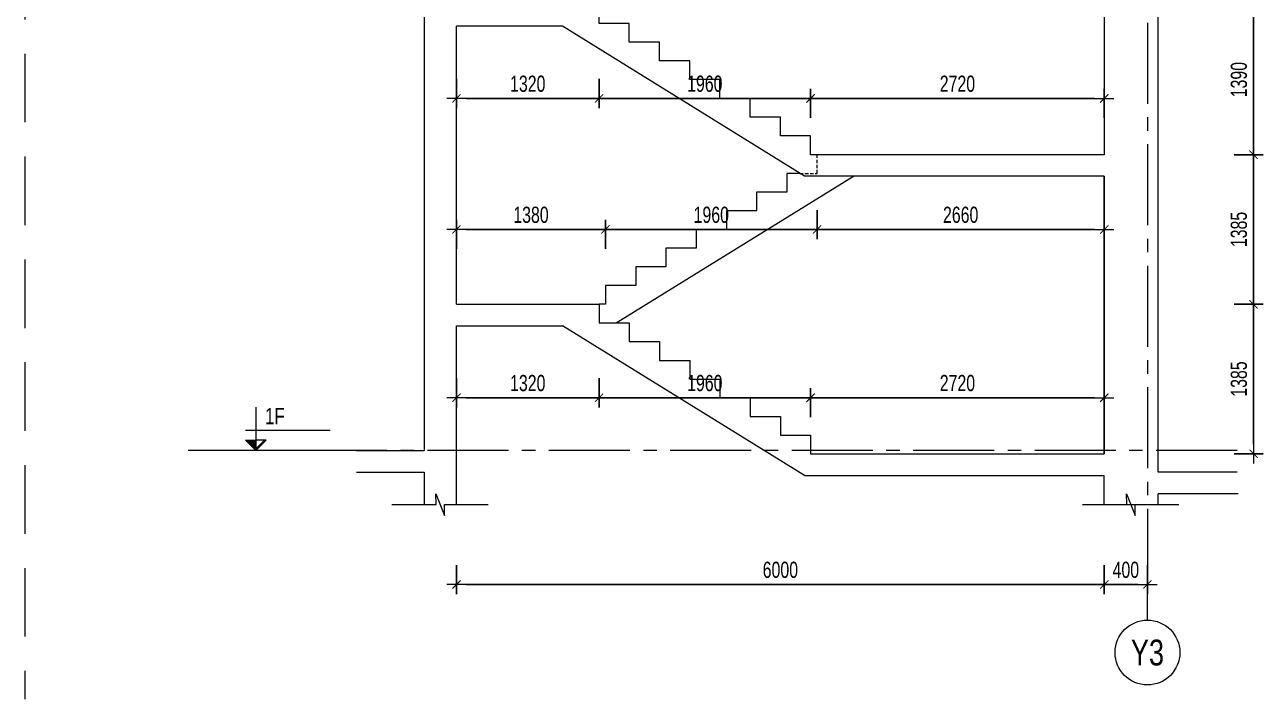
# Model space of a CAD drawing. Header units: millimetres. Extents: x -179076 to 152218, y -28646 to 38481.
# Drawn here: x 74581 to 86052, y -28646 to -22401 of the extents above; entities that cross this region are included whole.
import ezdxf
from ezdxf.enums import TextEntityAlignment as Align

# ---------------------------------------------------------------- set-up
doc = ezdxf.new("R2010")
doc.units = ezdxf.units.MM
doc.linetypes.add('CENTER2', pattern=[1.125, 0.75, -0.125, 0.125, -0.125])
doc.linetypes.add('HIDDEN2', pattern=[4.762499999999999, 3.175, -1.5875])
doc.layers.get('Defpoints').update_dxf_attribs({"color": 151, "lineweight": 9})
for name, color, linetype, lineweight in [('NDC_S_ANNO', 7, 'Continuous', 20), ('NDC_S_AXIS', 5, 'CENTER2', 13), ('NDC_S_CONTINUOUS', 3, 'Continuous', 20), ('NDC_S_DIM', 1, 'Continuous', 15), ('NDC_S_HIDDEN', 8, 'HIDDEN2', 13), ('NDC_S_SLAB', 2, 'Continuous', 20), ('NDC_S_SYMBOL', 1, 'Continuous', 15), ('NDC_S_TEXT SYMBOL', 7, 'Continuous', 20), ('NDC_S_VN TEXT', 7, 'Continuous', 20)]:
    doc.layers.add(name, color=color, linetype=linetype, lineweight=lineweight)
doc.styles.add('NDC_ANNO', font='', dxfattribs={"width": 0.8})
doc.styles.add('NDC_DIM', font='', dxfattribs={"width": 0.75})
doc.styles.get('NDC_ANNO').set_extended_font_data('Dotum')
doc.styles.get('NDC_DIM').set_extended_font_data('Dotum')
doc.dimstyles.new('NDC_dim_60', dxfattribs={"dimscale": 60, "dimtxt": 2.5, "dimasz": 1.5, "dimexe": 1.5, "dimexo": 2.5, "dimgap": 1, "dimtad": 1, "dimdec": 0, "dimzin": 0, "dimdsep": 46, "dimtxsty": 'NDC_DIM', "dimblk": 'DIMMARK', "dimcen": 0.09, "dimdle": 1.2, "dimclrd": 1, "dimclre": 1, "dimclrt": 3, "dimadec": 0, "dimazin": 0, "dimtfac": 1, "dimtdec": 0, "dimtix": 1, "dimtofl": 0, "dimtmove": 0, "dimatfit": 3, "dimfxl": 3, "dimfxlon": 1, "dimtolj": 1, "dimtzin": 0, "dimarcsym": 0})

# ---------------------------------------------------------------- blocks, each defined once
blk = doc.blocks.new('*U187')
at = {"layer": 'NDC_S_SYMBOL'}
blk.add_line((3.061616997868383e-16, 5), (4.286263797015736e-16, 9), dxfattribs=at)
blk.add_circle((0, 0), 5, dxfattribs=at)
at = {"layer": 'NDC_S_TEXT SYMBOL', "color": 7, "style": 'NDC_ANNO', "width": 0.8}
blk.add_attdef('GRID', text='', height=4, dxfattribs=at).set_placement((0, 0), align=Align.MIDDLE)
blk = doc.blocks.new('DIMMARK')
at = {"layer": 'NDC_S_DIM', "color": 1}
blk.add_line((-1.5, 0), (1, 0), dxfattribs=at)
at = {"layer": 'NDC_S_DIM', "color": 2, "const_width": 0.1}
blk.add_lwpolyline([(-0.4242640687119285, -0.4242640687119285), (0.4242640687119285, 0.4242640687119285)], dxfattribs=at)
blk = doc.blocks.new('*D868')
at = {"layer": 'Defpoints', "color": 0, "transparency": 16777216}
for p in [(78580.03951763101, -24988.7762034938), (79900.03659152387, -24988.7762034938), (79900.03659152387, -25854.4012034938)]:
    blk.add_point(p, dxfattribs=at)
at = {"layer": 'NDC_S_DIM', "color": 1, "lineweight": -2, "transparency": 16777216}
for p, q in [((78580.03951763101, -25674.4012034938), (78580.03951763101, -25944.4012034938)), ((79900.03659152387, -25674.4012034938), (79900.03659152387, -25944.4012034938)), ((78670.03951763101, -25854.4012034938), (79810.03659152387, -25854.4012034938))]:
    blk.add_line(p, q, dxfattribs=at)
at = {"layer": 'NDC_S_DIM', "color": 1, "lineweight": -2, "transparency": 16777216, "xscale": 90, "yscale": 90, "zscale": 90, "rotation": 180}
blk.add_blockref('DIMMARK', (78580.03951763101, -25854.4012034938), dxfattribs=at)
at = {"layer": 'NDC_S_DIM', "color": 1, "lineweight": -2, "transparency": 16777216, "xscale": 90, "yscale": 90, "zscale": 90}
blk.add_blockref('DIMMARK', (79900.03659152387, -25854.4012034938), dxfattribs=at)
at = {"layer": 'NDC_S_DIM', "color": 3, "transparency": 16777216, "insert": (79240.03805457744, -25719.29943958607), "char_height": 150, "attachment_point": 5, "style": 'NDC_DIM'}
blk.add_mtext('\\A1;1320', dxfattribs=at)
blk = doc.blocks.new('*D869')
at = {"layer": 'Defpoints', "color": 0, "transparency": 16777216}
for p in [(79900.03659152387, -24988.7762034938), (81860.03659152387, -25854.4012034938), (81860.03659152387, -26373.77620349554)]:
    blk.add_point(p, dxfattribs=at)
at = {"layer": 'NDC_S_DIM', "color": 1, "lineweight": -2, "transparency": 16777216}
for p, q in [((79900.03659152387, -25674.4012034938), (79900.03659152387, -25944.4012034938)), ((81860.03659152387, -26034.4012034938), (81860.03659152387, -25764.4012034938)), ((79990.03659152387, -25854.4012034938), (81770.03659152387, -25854.4012034938))]:
    blk.add_line(p, q, dxfattribs=at)
at = {"layer": 'NDC_S_DIM', "color": 1, "lineweight": -2, "transparency": 16777216, "xscale": 90, "yscale": 90, "zscale": 90, "rotation": 180}
blk.add_blockref('DIMMARK', (79900.03659152387, -25854.4012034938), dxfattribs=at)
at = {"layer": 'NDC_S_DIM', "color": 1, "lineweight": -2, "transparency": 16777216, "xscale": 90, "yscale": 90, "zscale": 90}
blk.add_blockref('DIMMARK', (81860.03659152387, -25854.4012034938), dxfattribs=at)
at = {"layer": 'NDC_S_DIM', "color": 3, "transparency": 16777216, "insert": (80880.03659152387, -25719.29943958607), "char_height": 150, "attachment_point": 5, "style": 'NDC_DIM'}
blk.add_mtext('\\A1;1960', dxfattribs=at)
blk = doc.blocks.new('*D870')
at = {"layer": 'Defpoints', "color": 0, "transparency": 16777216}
for p in [(84580.0365914872, -25854.4012034938), (81860.03659152387, -26373.77620349554), (84580.0365914872, -26373.77620349554)]:
    blk.add_point(p, dxfattribs=at)
at = {"layer": 'NDC_S_DIM', "color": 1, "lineweight": -2, "transparency": 16777216}
for p, q in [((81860.03659152387, -26034.4012034938), (81860.03659152387, -25764.4012034938)), ((84580.0365914872, -26034.4012034938), (84580.0365914872, -25764.4012034938)), ((81950.03659152387, -25854.4012034938), (84490.0365914872, -25854.4012034938))]:
    blk.add_line(p, q, dxfattribs=at)
at = {"layer": 'NDC_S_DIM', "color": 1, "lineweight": -2, "transparency": 16777216, "xscale": 90, "yscale": 90, "zscale": 90, "rotation": 180}
blk.add_blockref('DIMMARK', (81860.03659152387, -25854.4012034938), dxfattribs=at)
at = {"layer": 'NDC_S_DIM', "color": 1, "lineweight": -2, "transparency": 16777216, "xscale": 90, "yscale": 90, "zscale": 90}
blk.add_blockref('DIMMARK', (84580.0365914872, -25854.4012034938), dxfattribs=at)
at = {"layer": 'NDC_S_DIM', "color": 3, "transparency": 16777216, "insert": (83220.03659150553, -25719.29943958607), "char_height": 150, "attachment_point": 5, "style": 'NDC_DIM'}
blk.add_mtext('\\A1;2720', dxfattribs=at)
blk = doc.blocks.new('*D871')
at = {"layer": 'Defpoints', "color": 0, "transparency": 16777216}
for p in [(79960.03659152387, -24296.27620349415), (78580.03951763101, -24988.7762034938), (79960.03659152387, -24988.7762034938)]:
    blk.add_point(p, dxfattribs=at)
at = {"layer": 'NDC_S_DIM', "color": 1, "lineweight": -2, "transparency": 16777216}
for p, q in [((78580.03951763101, -24476.27620349415), (78580.03951763101, -24206.27620349415)), ((78670.03951763101, -24296.27620349415), (79870.03659152387, -24296.27620349415)), ((79960.03659152387, -24476.27620349415), (79960.03659152387, -24206.27620349415))]:
    blk.add_line(p, q, dxfattribs=at)
at = {"layer": 'NDC_S_DIM', "color": 1, "lineweight": -2, "transparency": 16777216, "xscale": 90, "yscale": 90, "zscale": 90, "rotation": 180}
blk.add_blockref('DIMMARK', (78580.03951763101, -24296.27620349415), dxfattribs=at)
at = {"layer": 'NDC_S_DIM', "color": 1, "lineweight": -2, "transparency": 16777216, "xscale": 90, "yscale": 90, "zscale": 90}
blk.add_blockref('DIMMARK', (79960.03659152387, -24296.27620349415), dxfattribs=at)
at = {"layer": 'NDC_S_DIM', "color": 3, "transparency": 16777216, "insert": (79270.03805457744, -24161.17443958642), "char_height": 150, "attachment_point": 5, "style": 'NDC_DIM'}
blk.add_mtext('\\A1;1380', dxfattribs=at)
blk = doc.blocks.new('*D872')
at = {"layer": 'Defpoints', "color": 0, "transparency": 16777216}
for p in [(81920.03659152387, -23603.77620349589), (81920.03659152387, -24296.27620349415), (79960.03659152387, -24988.7762034938)]:
    blk.add_point(p, dxfattribs=at)
at = {"layer": 'NDC_S_DIM', "color": 1, "lineweight": -2, "transparency": 16777216}
for p, q in [((81920.03659152387, -24116.27620349415), (81920.03659152387, -24386.27620349415)), ((79960.03659152387, -24476.27620349415), (79960.03659152387, -24206.27620349415)), ((80050.03659152387, -24296.27620349415), (81830.03659152387, -24296.27620349415))]:
    blk.add_line(p, q, dxfattribs=at)
at = {"layer": 'NDC_S_DIM', "color": 1, "lineweight": -2, "transparency": 16777216, "xscale": 90, "yscale": 90, "zscale": 90, "rotation": 180}
blk.add_blockref('DIMMARK', (79960.03659152387, -24296.27620349415), dxfattribs=at)
at = {"layer": 'NDC_S_DIM', "color": 1, "lineweight": -2, "transparency": 16777216, "xscale": 90, "yscale": 90, "zscale": 90}
blk.add_blockref('DIMMARK', (81920.03659152387, -24296.27620349415), dxfattribs=at)
at = {"layer": 'NDC_S_DIM', "color": 3, "transparency": 16777216, "insert": (80940.03659152387, -24161.17443958642), "char_height": 150, "attachment_point": 5, "style": 'NDC_DIM'}
blk.add_mtext('\\A1;1960', dxfattribs=at)
blk = doc.blocks.new('*D873')
at = {"layer": 'Defpoints', "color": 0, "transparency": 16777216}
for p in [(81920.03659152387, -23603.77620349589), (84580.03659152387, -23803.77620349589), (84580.03659152387, -24296.27620349415)]:
    blk.add_point(p, dxfattribs=at)
at = {"layer": 'NDC_S_DIM', "color": 1, "lineweight": -2, "transparency": 16777216}
for p, q in [((81920.03659152387, -24116.27620349415), (81920.03659152387, -24386.27620349415)), ((84580.03659152387, -24116.27620349415), (84580.03659152387, -24386.27620349415)), ((82010.03659152387, -24296.27620349415), (84490.03659152387, -24296.27620349415))]:
    blk.add_line(p, q, dxfattribs=at)
at = {"layer": 'NDC_S_DIM', "color": 1, "lineweight": -2, "transparency": 16777216, "xscale": 90, "yscale": 90, "zscale": 90, "rotation": 180}
blk.add_blockref('DIMMARK', (81920.03659152387, -24296.27620349415), dxfattribs=at)
at = {"layer": 'NDC_S_DIM', "color": 1, "lineweight": -2, "transparency": 16777216, "xscale": 90, "yscale": 90, "zscale": 90}
blk.add_blockref('DIMMARK', (84580.03659152387, -24296.27620349415), dxfattribs=at)
at = {"layer": 'NDC_S_DIM', "color": 3, "transparency": 16777216, "insert": (83250.03659152387, -24161.17443958642), "char_height": 150, "attachment_point": 5, "style": 'NDC_DIM'}
blk.add_mtext('\\A1;2660', dxfattribs=at)
blk = doc.blocks.new('*D874')
at = {"layer": 'Defpoints', "color": 0, "transparency": 16777216}
for p in [(78580.03659152515, -22213.77620349415), (79900.03659152387, -22213.77620349415), (79900.03659152387, -23082.52620349415)]:
    blk.add_point(p, dxfattribs=at)
at = {"layer": 'NDC_S_DIM', "color": 1, "lineweight": -2, "transparency": 16777216}
for p, q in [((78580.03659152515, -22902.52620349415), (78580.03659152515, -23172.52620349415)), ((79900.03659152387, -22902.52620349415), (79900.03659152387, -23172.52620349415)), ((78670.03659152515, -23082.52620349415), (79810.03659152387, -23082.52620349415))]:
    blk.add_line(p, q, dxfattribs=at)
at = {"layer": 'NDC_S_DIM', "color": 1, "lineweight": -2, "transparency": 16777216, "xscale": 90, "yscale": 90, "zscale": 90, "rotation": 180}
blk.add_blockref('DIMMARK', (78580.03659152515, -23082.52620349415), dxfattribs=at)
at = {"layer": 'NDC_S_DIM', "color": 1, "lineweight": -2, "transparency": 16777216, "xscale": 90, "yscale": 90, "zscale": 90}
blk.add_blockref('DIMMARK', (79900.03659152387, -23082.52620349415), dxfattribs=at)
at = {"layer": 'NDC_S_DIM', "color": 3, "transparency": 16777216, "insert": (79240.0365915245, -22947.42443958642), "char_height": 150, "attachment_point": 5, "style": 'NDC_DIM'}
blk.add_mtext('\\A1;1320', dxfattribs=at)
blk = doc.blocks.new('*D875')
at = {"layer": 'Defpoints', "color": 0, "transparency": 16777216}
for p in [(79900.03659152387, -22213.77620349415), (81860.03659152387, -23082.52620349415), (81860.03659152387, -23430.02620349415)]:
    blk.add_point(p, dxfattribs=at)
at = {"layer": 'NDC_S_DIM', "color": 1, "lineweight": -2, "transparency": 16777216}
for p, q in [((79900.03659152387, -22902.52620349415), (79900.03659152387, -23172.52620349415)), ((81860.03659152387, -23262.52620349415), (81860.03659152387, -22992.52620349415)), ((79990.03659152387, -23082.52620349415), (81770.03659152387, -23082.52620349415))]:
    blk.add_line(p, q, dxfattribs=at)
at = {"layer": 'NDC_S_DIM', "color": 1, "lineweight": -2, "transparency": 16777216, "xscale": 90, "yscale": 90, "zscale": 90, "rotation": 180}
blk.add_blockref('DIMMARK', (79900.03659152387, -23082.52620349415), dxfattribs=at)
at = {"layer": 'NDC_S_DIM', "color": 1, "lineweight": -2, "transparency": 16777216, "xscale": 90, "yscale": 90, "zscale": 90}
blk.add_blockref('DIMMARK', (81860.03659152387, -23082.52620349415), dxfattribs=at)
at = {"layer": 'NDC_S_DIM', "color": 3, "transparency": 16777216, "insert": (80880.03659152387, -22947.42443958642), "char_height": 150, "attachment_point": 5, "style": 'NDC_DIM'}
blk.add_mtext('\\A1;1960', dxfattribs=at)
blk = doc.blocks.new('*D876')
at = {"layer": 'Defpoints', "color": 0, "transparency": 16777216}
for p in [(84580.03366544559, -23082.52620349415), (81860.03659152387, -23430.02620349415), (84580.03366544559, -23603.77620349589)]:
    blk.add_point(p, dxfattribs=at)
at = {"layer": 'NDC_S_DIM', "color": 1, "lineweight": -2, "transparency": 16777216}
for p, q in [((81860.03659152387, -23262.52620349415), (81860.03659152387, -22992.52620349415)), ((84580.03366544559, -23262.52620349415), (84580.03366544559, -22992.52620349415)), ((81950.03659152387, -23082.52620349415), (84490.03366544559, -23082.52620349415))]:
    blk.add_line(p, q, dxfattribs=at)
at = {"layer": 'NDC_S_DIM', "color": 1, "lineweight": -2, "transparency": 16777216, "xscale": 90, "yscale": 90, "zscale": 90, "rotation": 180}
blk.add_blockref('DIMMARK', (81860.03659152387, -23082.52620349415), dxfattribs=at)
at = {"layer": 'NDC_S_DIM', "color": 1, "lineweight": -2, "transparency": 16777216, "xscale": 90, "yscale": 90, "zscale": 90}
blk.add_blockref('DIMMARK', (84580.03366544559, -23082.52620349415), dxfattribs=at)
at = {"layer": 'NDC_S_DIM', "color": 3, "transparency": 16777216, "insert": (83220.03512848473, -22947.42443958642), "char_height": 150, "attachment_point": 5, "style": 'NDC_DIM'}
blk.add_mtext('\\A1;2720', dxfattribs=at)
blk = doc.blocks.new('kata_block_CT')
at = {"layer": 'NDC_S_ANNO'}
blk.add_hatch(color=3, dxfattribs=at).paths.add_polyline_path([(0, 1.596954857557648), (-1.612010908633238, 1.596954857557648), (0, 0)])
at = {"layer": 'NDC_S_ANNO', "ltscale": 50}
h = blk.add_hatch(dxfattribs=at)
h.set_pattern_fill('ANSI31', color=256, scale=1.406250541793835, style=0)
h.set_pattern_definition([(45.00000000000001, (0, 5.456968210637569e-12), (-3.157122508925224, 3.157122508925225), [])])
h.paths.add_polyline_path([(0, 1.596954857557648), (0, 0), (1.612010908924276, 1.596954857557648)])
for p, q in [((-1.592704896858777, 3.140833880479477), (11.46947077315417, 3.140833880479477)), ((11.56125648126181, 5.456968210637569e-12), (-1.63869572513795, 5.456968210637569e-12))]:
    blk.add_line(p, q, dxfattribs=at)
for points in [[(0, 6.69495074864426), (0, 0)], [(0, 0), (-1.612010908924276, 1.596954857557648), (0, 1.596954857557648)], [(0, 0), (1.612010908924276, 1.596954857557648), (0, 1.596954857557648)]]:
    blk.add_lwpolyline(points, dxfattribs=at)
at = {"layer": 'NDC_S_ANNO', "color": 8, "ltscale": 50}
blk.add_lwpolyline([(0, 0), (-1.612010908633238, 1.596954857557648), (0, 1.596954857557648)], dxfattribs=at)
at = {"layer": 'NDC_S_TEXT SYMBOL', "color": 3, "style": 'NDC_ANNO', "width": 0.8}
blk.add_attdef('CT', (1.409564409346785, 4.068271311703938), '', height=2.5, dxfattribs=at)
blk = doc.blocks.new('*D922')
at = {"layer": 'Defpoints', "color": 0, "transparency": 16777216}
for p in [(78580.03659152515, -26693.77620436039), (84580.0365914872, -26693.77620436063), (84580.0365914872, -27583.9515152982)]:
    blk.add_point(p, dxfattribs=at)
at = {"layer": 'NDC_S_DIM', "color": 1, "lineweight": -2, "transparency": 16777216}
for p, q in [((78580.03659152515, -27403.9515152982), (78580.03659152515, -27673.9515152982)), ((84580.0365914872, -27403.9515152982), (84580.0365914872, -27673.9515152982)), ((78670.03659152515, -27583.9515152982), (84490.0365914872, -27583.9515152982))]:
    blk.add_line(p, q, dxfattribs=at)
at = {"layer": 'NDC_S_DIM', "color": 1, "lineweight": -2, "transparency": 16777216, "xscale": 90, "yscale": 90, "zscale": 90, "rotation": 180}
blk.add_blockref('DIMMARK', (78580.03659152515, -27583.9515152982), dxfattribs=at)
at = {"layer": 'NDC_S_DIM', "color": 1, "lineweight": -2, "transparency": 16777216, "xscale": 90, "yscale": 90, "zscale": 90}
blk.add_blockref('DIMMARK', (84580.0365914872, -27583.9515152982), dxfattribs=at)
at = {"layer": 'NDC_S_DIM', "color": 3, "transparency": 16777216, "insert": (81580.03659150617, -27448.84975139047), "char_height": 150, "attachment_point": 5, "style": 'NDC_DIM'}
blk.add_mtext('\\A1;6000', dxfattribs=at)
blk = doc.blocks.new('*D923')
at = {"layer": 'Defpoints', "color": 0, "transparency": 16777216}
for p in [(84980.0365915028, -26343.77620349333), (84580.0365914872, -26693.77620436063), (84980.0365915028, -27583.9515152982)]:
    blk.add_point(p, dxfattribs=at)
at = {"layer": 'NDC_S_DIM', "color": 1, "lineweight": -2, "transparency": 16777216}
for p, q in [((84580.0365914872, -27403.9515152982), (84580.0365914872, -27673.9515152982)), ((84980.0365915028, -27403.9515152982), (84980.0365915028, -27673.9515152982)), ((84670.0365914872, -27583.9515152982), (84890.0365915028, -27583.9515152982))]:
    blk.add_line(p, q, dxfattribs=at)
at = {"layer": 'NDC_S_DIM', "color": 1, "lineweight": -2, "transparency": 16777216, "xscale": 90, "yscale": 90, "zscale": 90, "rotation": 180}
blk.add_blockref('DIMMARK', (84580.0365914872, -27583.9515152982), dxfattribs=at)
at = {"layer": 'NDC_S_DIM', "color": 1, "lineweight": -2, "transparency": 16777216, "xscale": 90, "yscale": 90, "zscale": 90}
blk.add_blockref('DIMMARK', (84980.0365915028, -27583.9515152982), dxfattribs=at)
at = {"layer": 'NDC_S_DIM', "color": 3, "transparency": 16777216, "insert": (84780.036591495, -27448.84975139047), "char_height": 150, "attachment_point": 5, "style": 'NDC_DIM'}
blk.add_mtext('\\A1;400', dxfattribs=at)
blk = doc.blocks.new('*D1244')
at = {"layer": 'Defpoints', "color": 0, "transparency": 16777216}
for p in [(79960.0365915239, -24988.77620349381), (85962.44179290519, -24988.77620349381), (84580.03659148722, -26373.77620349556)]:
    blk.add_point(p, dxfattribs=at)
at = {"layer": 'NDC_S_DIM', "color": 1, "lineweight": -2, "transparency": 16777216}
for p, q in [((85782.44179290519, -24988.77620349381), (86052.44179290519, -24988.77620349381)), ((85962.44179290519, -26283.77620349556), (85962.44179290519, -25078.77620349381)), ((85782.44179290519, -26373.77620349556), (86052.44179290519, -26373.77620349556))]:
    blk.add_line(p, q, dxfattribs=at)
at = {"layer": 'NDC_S_DIM', "color": 1, "lineweight": -2, "transparency": 16777216, "xscale": 90, "yscale": 90, "zscale": 90}
for p, rotation in [((85962.44179290519, -24988.77620349381), 90), ((85962.44179290519, -26373.77620349556), 270)]:
    blk.add_blockref('DIMMARK', p, dxfattribs=dict(at, rotation=rotation))
at = {"layer": 'NDC_S_DIM', "color": 3, "transparency": 16777216, "insert": (85827.34002899744, -25681.2762034947), "char_height": 150, "attachment_point": 5, "rotation": 90, "style": 'NDC_DIM'}
blk.add_mtext('\\A1;1385', dxfattribs=at)
blk = doc.blocks.new('*D1245')
at = {"layer": 'Defpoints', "color": 0, "transparency": 16777216}
for p in [(81860.0365915239, -23603.7762034959), (85962.44179290521, -23603.7762034959), (79960.0365915239, -24988.77620349381)]:
    blk.add_point(p, dxfattribs=at)
at = {"layer": 'NDC_S_DIM', "color": 1, "lineweight": -2, "transparency": 16777216}
for p, q in [((85782.44179290521, -23603.7762034959), (86052.44179290521, -23603.7762034959)), ((85962.44179290521, -24898.77620349381), (85962.44179290521, -23693.7762034959)), ((85782.44179290521, -24988.77620349381), (86052.44179290521, -24988.77620349381))]:
    blk.add_line(p, q, dxfattribs=at)
at = {"layer": 'NDC_S_DIM', "color": 1, "lineweight": -2, "transparency": 16777216, "xscale": 90, "yscale": 90, "zscale": 90}
for p, rotation in [((85962.44179290521, -23603.7762034959), 90), ((85962.44179290521, -24988.77620349381), 270)]:
    blk.add_blockref('DIMMARK', p, dxfattribs=dict(at, rotation=rotation))
at = {"layer": 'NDC_S_DIM', "color": 3, "transparency": 16777216, "insert": (85827.34002899747, -24296.27620349487), "char_height": 150, "attachment_point": 5, "rotation": 90, "style": 'NDC_DIM'}
blk.add_mtext('\\A1;1385', dxfattribs=at)
blk = doc.blocks.new('*D1246')
at = {"layer": 'Defpoints', "color": 0, "transparency": 16777216}
for p in [(79960.0365915239, -22213.77620349416), (85962.44179290524, -22213.77620349416), (81860.0365915239, -23603.7762034959)]:
    blk.add_point(p, dxfattribs=at)
at = {"layer": 'NDC_S_DIM', "color": 1, "lineweight": -2, "transparency": 16777216}
for p, q in [((85782.44179290524, -22213.77620349416), (86052.44179290524, -22213.77620349416)), ((85962.44179290524, -23513.7762034959), (85962.44179290524, -22303.77620349416)), ((85782.44179290524, -23603.7762034959), (86052.44179290524, -23603.7762034959))]:
    blk.add_line(p, q, dxfattribs=at)
at = {"layer": 'NDC_S_DIM', "color": 1, "lineweight": -2, "transparency": 16777216, "xscale": 90, "yscale": 90, "zscale": 90}
for p, rotation in [((85962.44179290524, -22213.77620349416), 90), ((85962.44179290524, -23603.7762034959), 270)]:
    blk.add_blockref('DIMMARK', p, dxfattribs=dict(at, rotation=rotation))
at = {"layer": 'NDC_S_DIM', "color": 3, "transparency": 16777216, "insert": (85827.3400289975, -22908.77620349505), "char_height": 150, "attachment_point": 5, "rotation": 90, "style": 'NDC_DIM'}
blk.add_mtext('\\A1;1390', dxfattribs=at)

msp = doc.modelspace()

# ---------------------------------------------------------------- linework, layer by layer
at = {"layer": 'NDC_S_AXIS', "ltscale": 1000}
for p, q in [((84980.0365915028, 3492.596464661555), (84980.0365915028, -27673.9515152982)), ((85810.71358297819, -26343.77620349333), (76093.39586376336, -26343.77620349333))]:
    msp.add_line(p, q, dxfattribs=at)
at = {"layer": 'NDC_S_CONTINUOUS'}
msp.add_line((80060.33918373958, -25161.9012034938), (82256.87347976504, -23803.77620349589), dxfattribs=at)
msp.add_lwpolyline([(81759.71596325685, -23776.90120349415), (81640.03659152387, -23776.90120349415), (81640.03659152387, -23950.02620349415), (81360.03659152387, -23950.02620349415), (81360.03659152387, -24123.15120349415), (81080.03659152387, -24123.15120349415), (81080.03659152387, -24296.27620349415), (80800.03659152387, -24296.27620349415), (80800.03659152387, -24469.40120349415), (80520.03659152387, -24469.40120349415), (80520.03659152387, -24642.52620349415), (80240.03659152387, -24642.52620349415), (80240.03659152387, -24815.65120349415), (79960.03659152387, -24815.65120349415), (79960.03659152387, -24988.7762034938), (79900.03659152387, -24988.7762034938)], dxfattribs=at)
at = {"layer": 'NDC_S_HIDDEN', "ltscale": 200}
msp.add_line((74581.22143252399, 4953.557898173539), (74581.22143252399, -28646.44210178825), dxfattribs=at)
at = {"layer": 'NDC_S_HIDDEN', "ltscale": 10}
msp.add_lwpolyline([(81759.71596325685, -23776.90120349415), (81920.03659152387, -23776.90120349415), (81920.03659152387, -23603.77620349415)], dxfattribs=at)
at = {"layer": 'NDC_S_SLAB'}
for p, q in [((78280.03659152515, -16543.77620349357), (78280.03659152515, -26343.7762034931)), ((77652.75272432332, -26343.77620349333), (78280.03659152515, -26343.77620349322)), ((77652.75272432332, -26543.77620349333), (78280.0365915252, -26543.77620349322)), ((78280.0365915252, -26543.77620349322), (78280.03659152519, -26843.77620581815)), ((81803.19970328275, -26573.77620349554), (84580.0365914872, -26573.77620349554)), ((84580.0365914872, -26843.77620572513), (84580.0365914872, -26573.77620349554)), ((85819.34362920241, -26743.77620349578), (85080.0365915028, -26743.77620349578)), ((84580.0365914872, -26843.77620572501), (85080.0365915028, -26843.77620572501))]:
    msp.add_line(p, q, dxfattribs=at)
for points in [[(84580.03366544559, -21023.77620349543), (84580.03366544559, -23603.77620349589), (81860.03659152387, -23603.77620349589), (81860.03659152387, -23430.02620349415), (81580.03659152387, -23430.02620349415), (81580.03659152387, -23256.27620349415), (81300.03659152387, -23256.27620349415), (81300.03659152387, -23082.52620349415), (81020.03659152387, -23082.52620349415), (81020.03659152387, -22908.77620349415), (80740.03659152387, -22908.77620349415), (80740.03659152387, -22735.02620349415), (80460.03659152387, -22735.02620349415), (80460.03659152387, -22561.27620349415), (80180.03659152387, -22561.27620349415), (80180.03659152387, -22387.52620349415), (79900.03659152387, -22387.52620349415), (79900.03659152387, -22213.77620349415), (78580.03659152515, -22213.77620349415)], [(85080.0365915028, -26543.77620349554), (85080.0365915028, -21053.7762034952)], [(78580.03659152515, -24988.7762034938), (78580.03659152509, -22413.77620349415)], [(84580.03659152387, -23803.77620349589), (81803.02531577759, -23803.77620349589), (79563.02531577805, -22413.77620349415), (78580.03659152515, -22413.77620349415)], [(84580.0365914872, -23040.44287016159), (84580.0365914872, -23010.44287016159)], [(81860.03659152387, -26373.77620349554), (84580.0365914872, -26373.77620349554), (84580.0365914872, -23803.77620349589)], [(84580.03659152387, -23803.77620349589), (84580.03659152387, -26373.77620349554)], [(78580.03951763101, -24988.7762034938), (79900.03659152387, -24988.7762034938), (79900.03659152387, -25161.9012034938), (80180.03659152387, -25161.9012034938), (80180.03659152387, -25335.0262034938), (80460.03659152387, -25335.0262034938), (80460.03659152387, -25508.1512034938), (80740.03659152387, -25508.1512034938), (80740.03659152387, -25681.2762034938), (81020.03659152387, -25681.2762034938), (81020.03659152387, -25854.4012034938), (81300.03659152387, -25854.4012034938), (81300.03659152387, -26027.5262034938), (81580.03659152387, -26027.5262034938), (81580.03659152387, -26200.6512034938), (81860.03659152387, -26200.6512034938), (81860.03659152387, -26373.7762034938)], [(78580.03659152515, -26843.77620581815), (78580.03659152515, -25188.7762034938)], [(78580.03951763101, -25188.7762034938), (79563.19970327984, -25188.7762034938)], [(81803.19970328275, -26573.77620349554), (79563.19970327984, -25188.7762034938)], [(85810.71358297819, -26543.77620349554), (85080.0365915028, -26543.77620349554)], [(85080.0365915028, -26843.77620572501), (85080.0365915028, -26743.77620349578)]]:
    msp.add_lwpolyline(points, dxfattribs=at)
at = {"layer": 'NDC_S_SYMBOL'}
for points in [[(77982.59394270102, -26843.77620581815), (78392.2105041916, -26843.77620581815), (78390.03659129389, -26743.77620581815), (78470.03659174092, -26943.77620600441), (78467.86267847069, -26843.77620581815), (78874.14819823219, -26843.77620581815)], [(84379.9442150682, -26843.77620572501), (84789.56077655878, -26843.77620572501), (84787.38686366107, -26743.77620572501), (84867.3868641081, -26943.77620591128), (84865.21295083787, -26843.77620572501), (85271.49847059937, -26843.77620572501)]]:
    msp.add_lwpolyline(points, dxfattribs=at)

# ---------------------------------------------------------------- block references
at = {"layer": 'NDC_S_AXIS', "xscale": 60, "yscale": 60, "zscale": 60}
msp.add_blockref('*U187', (84980.0365915028, -28213.9515152982), dxfattribs=at).add_auto_attribs({'GRID': 'Y3'})
at = {"layer": 'NDC_S_VN TEXT', "xscale": 60, "yscale": 60, "zscale": 60}
msp.add_blockref('kata_block_CT', (76721.46993173852, -26343.77620349392), dxfattribs=at).add_auto_attribs({'CT': '1F'})

# ---------------------------------------------------------------- dimensions: what is measured, and where the dimension line sits
at = {"layer": 'NDC_S_DIM'}
for base, p1, p2, picture, middle in [((85962.44179290524, -22213.77620349416), (81860.03659152387, -23603.77620349589), (79960.03659152387, -22213.77620349415), '*D1246', (85827.3400289975, -22908.77620349505)), ((85962.44179290521, -23603.7762034959), (79960.03659152387, -24988.7762034938), (81860.03659152387, -23603.77620349589), '*D1245', (85827.34002899747, -24296.27620349487))]:
    dim = msp.add_linear_dim(base=base, p1=p1, p2=p2, angle=90, dimstyle='NDC_dim_60', override={"dimtmove": 1}, dxfattribs=at)
    dim.commit()
    dim.dimension.update_dxf_attribs({"geometry": picture, "text_midpoint": middle})
for base, p1, p2, picture, middle in [((79900.03659152387, -23082.52620349415), (78580.03659152515, -22213.77620349415), (79900.03659152387, -22213.77620349415), '*D874', (79240.0365915245, -22947.42443958642)), ((79960.03659152387, -24296.27620349415), (78580.03951763101, -24988.7762034938), (79960.03659152387, -24988.7762034938), '*D871', (79270.03805457744, -24161.17443958642)), ((79900.03659152387, -25854.4012034938), (78580.03951763101, -24988.7762034938), (79900.03659152387, -24988.7762034938), '*D868', (79240.03805457744, -25719.29943958607)), ((84580.0365914872, -27583.9515152982), (78580.03659152515, -26693.77620436039), (84580.0365914872, -26693.77620436063), '*D922', (81580.03659150617, -27448.84975139047))]:
    dim = msp.add_linear_dim(base=base, p1=p1, p2=p2, dimstyle='NDC_dim_60', dxfattribs=at)
    dim.commit()
    dim.dimension.update_dxf_attribs({"geometry": picture, "text_midpoint": middle})
for base, p1, p2, picture, middle in [((81860.03659152387, -23082.52620349415), (79900.03659152387, -22213.77620349415), (81860.03659152387, -23430.02620349415), '*D875', (80880.03659152387, -22947.42443958642)), ((84580.03366544559, -23082.52620349415), (81860.03659152387, -23430.02620349415), (84580.03366544559, -23603.77620349589), '*D876', (83220.03512848473, -22947.42443958642)), ((81920.03659152387, -24296.27620349415), (79960.03659152387, -24988.7762034938), (81920.03659152387, -23603.77620349589), '*D872', (80940.03659152387, -24161.17443958642)), ((84580.03659152387, -24296.27620349415), (81920.03659152387, -23603.77620349589), (84580.03659152387, -23803.77620349589), '*D873', (83250.03659152387, -24161.17443958642)), ((81860.03659152387, -25854.4012034938), (79900.03659152387, -24988.7762034938), (81860.03659152387, -26373.77620349554), '*D869', (80880.03659152387, -25719.29943958607)), ((84580.0365914872, -25854.4012034938), (81860.03659152387, -26373.77620349554), (84580.0365914872, -26373.77620349554), '*D870', (83220.03659150553, -25719.29943958607)), ((84980.0365915028, -27583.9515152982), (84580.0365914872, -26693.77620436063), (84980.0365915028, -26343.77620349333), '*D923', (84780.036591495, -27448.84975139047))]:
    dim = msp.add_linear_dim(base=base, p1=p1, p2=p2, dimstyle='NDC_dim_60', override={"dimtmove": 1}, dxfattribs=at)
    dim.commit()
    dim.dimension.update_dxf_attribs({"geometry": picture, "text_midpoint": middle})
dim = msp.add_linear_dim(base=(85962.44179290519, -24988.77620349381), p1=(84580.0365914872, -26373.77620349554), p2=(79960.03659152387, -24988.7762034938), angle=90, dimstyle='NDC_dim_60', dxfattribs=at)
dim.commit()
dim.dimension.update_dxf_attribs({"geometry": '*D1244', "text_midpoint": (85827.34002899744, -25681.2762034947)})

doc.saveas('drawing.dxf')
